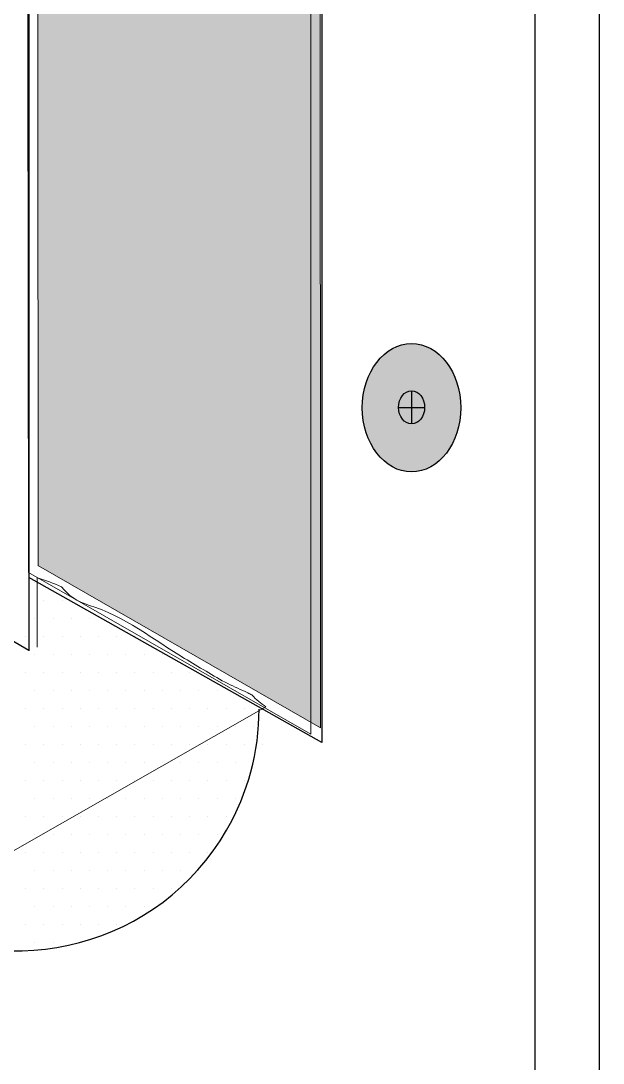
# Model space of a CAD drawing. Header units: inches. Extents: x -17.6 to 82.3, y -15.1 to 23.2.
# Drawn here: x 47.244 to 47.846, y -2.174 to -1.095 of the extents above; entities that cross this region are included whole.
import ezdxf

# ---------------------------------------------------------------- set-up
doc = ezdxf.new("R2010")
doc.units = ezdxf.units.IN
doc.header["$MEASUREMENT"] = 0
for name, color, linetype, lineweight in [('.ATI-HATCH', 7, 'Continuous', 0), ('G-ANNO-TTLB', 7, 'Continuous', 0), ('TYVEK', 7, 'Continuous', 0)]:
    doc.layers.add(name, color=color, linetype=linetype, lineweight=lineweight)
pattern_1 = [(45, (0, 0), (-7.071, 7.071), [])]

# ---------------------------------------------------------------- blocks, each defined once
blk = doc.blocks.new('Block_221')
at = {"layer": 'TYVEK', "color": 191, "lineweight": 25, "true_color": 0xbf7fff}
blk.add_lwpolyline([(47.6147, -1.8795)], dxfattribs=at)
blk = doc.blocks.new('Block_365')
at = {"layer": '.ATI-HATCH', "color": 8, "lineweight": 0, "true_color": 0x808080}
for p, q in [((47.2581, -1.6759), (47.2581, -1.6759)), ((47.2676, -1.6945), (47.2676, -1.6945)), ((47.2864, -1.6945), (47.2864, -1.6945)), ((47.2581, -1.7132), (47.2581, -1.7132)), ((47.277, -1.7132), (47.277, -1.7132)), ((47.2958, -1.7132), (47.2958, -1.7132)), ((47.3146, -1.7132), (47.3146, -1.7132)), ((47.3335, -1.7132), (47.3335, -1.7132)), ((47.2487, -1.7318), (47.2487, -1.7318)), ((47.2676, -1.7318), (47.2676, -1.7318)), ((47.2864, -1.7318), (47.2864, -1.7318)), ((47.3052, -1.7318), (47.3052, -1.7318)), ((47.3241, -1.7318), (47.3241, -1.7318)), ((47.3429, -1.7318), (47.3429, -1.7318)), ((47.3617, -1.7318), (47.3617, -1.7318)), ((47.2581, -1.7505), (47.2581, -1.7505)), ((47.277, -1.7505), (47.277, -1.7505)), ((47.2958, -1.7505), (47.2958, -1.7505)), ((47.3146, -1.7505), (47.3146, -1.7505)), ((47.3335, -1.7505), (47.3335, -1.7505)), ((47.3523, -1.7505), (47.3523, -1.7505)), ((47.3711, -1.7505), (47.3711, -1.7505)), ((47.39, -1.7505), (47.39, -1.7505)), ((47.2487, -1.7691), (47.2487, -1.7691)), ((47.2676, -1.7691), (47.2676, -1.7691)), ((47.2864, -1.7691), (47.2864, -1.7691)), ((47.3052, -1.7691), (47.3052, -1.7691)), ((47.3241, -1.7691), (47.3241, -1.7691)), ((47.3429, -1.7691), (47.3429, -1.7691)), ((47.3617, -1.7691), (47.3617, -1.7691)), ((47.3806, -1.7691), (47.3806, -1.7691)), ((47.3994, -1.7691), (47.3994, -1.7691)), ((47.4182, -1.7691), (47.4182, -1.7691)), ((47.2581, -1.7877), (47.2581, -1.7877)), ((47.277, -1.7877), (47.277, -1.7877)), ((47.2958, -1.7877), (47.2958, -1.7877)), ((47.3146, -1.7877), (47.3146, -1.7877)), ((47.3335, -1.7877), (47.3335, -1.7877)), ((47.3523, -1.7877), (47.3523, -1.7877)), ((47.3711, -1.7877), (47.3711, -1.7877)), ((47.39, -1.7877), (47.39, -1.7877)), ((47.4088, -1.7877), (47.4088, -1.7877)), ((47.4276, -1.7877), (47.4276, -1.7877)), ((47.4465, -1.7877), (47.4465, -1.7877)), ((47.4653, -1.7877), (47.4653, -1.7877)), ((47.2487, -1.8064), (47.2487, -1.8064)), ((47.2676, -1.8064), (47.2676, -1.8064)), ((47.2864, -1.8064), (47.2864, -1.8064)), ((47.3052, -1.8064), (47.3052, -1.8064)), ((47.3241, -1.8064), (47.3241, -1.8064)), ((47.3429, -1.8064), (47.3429, -1.8064)), ((47.3617, -1.8064), (47.3617, -1.8064)), ((47.3806, -1.8064), (47.3806, -1.8064)), ((47.3994, -1.8064), (47.3994, -1.8064)), ((47.4182, -1.8064), (47.4182, -1.8064)), ((47.4371, -1.8064), (47.4371, -1.8064)), ((47.4559, -1.8064), (47.4559, -1.8064)), ((47.4747, -1.8064), (47.4747, -1.8064)), ((47.4935, -1.8064), (47.4935, -1.8064)), ((47.2581, -1.825), (47.2581, -1.825)), ((47.277, -1.825), (47.277, -1.825)), ((47.2958, -1.825), (47.2958, -1.825)), ((47.3146, -1.825), (47.3146, -1.825)), ((47.3335, -1.825), (47.3335, -1.825)), ((47.3523, -1.825), (47.3523, -1.825)), ((47.3711, -1.825), (47.3711, -1.825)), ((47.39, -1.825), (47.39, -1.825)), ((47.4088, -1.825), (47.4088, -1.825)), ((47.4276, -1.825), (47.4276, -1.825)), ((47.4465, -1.825), (47.4465, -1.825)), ((47.4653, -1.825), (47.4653, -1.825)), ((47.4841, -1.825), (47.4841, -1.825)), ((47.2487, -1.8436), (47.2487, -1.8436)), ((47.2676, -1.8436), (47.2676, -1.8436)), ((47.2864, -1.8436), (47.2864, -1.8436)), ((47.3052, -1.8436), (47.3052, -1.8436)), ((47.3241, -1.8436), (47.3241, -1.8436)), ((47.3429, -1.8436), (47.3429, -1.8436)), ((47.3617, -1.8436), (47.3617, -1.8436)), ((47.3806, -1.8436), (47.3806, -1.8436)), ((47.3994, -1.8436), (47.3994, -1.8436)), ((47.4182, -1.8436), (47.4182, -1.8436)), ((47.4371, -1.8436), (47.4371, -1.8436)), ((47.4559, -1.8436), (47.4559, -1.8436)), ((47.4747, -1.8436), (47.4747, -1.8436)), ((47.4935, -1.8436), (47.4935, -1.8436)), ((47.2581, -1.8623), (47.2581, -1.8623)), ((47.277, -1.8623), (47.277, -1.8623)), ((47.2958, -1.8623), (47.2958, -1.8623)), ((47.3146, -1.8623), (47.3146, -1.8623)), ((47.3335, -1.8623), (47.3335, -1.8623)), ((47.3523, -1.8623), (47.3523, -1.8623)), ((47.3711, -1.8623), (47.3711, -1.8623)), ((47.39, -1.8623), (47.39, -1.8623)), ((47.4088, -1.8623), (47.4088, -1.8623)), ((47.4276, -1.8623), (47.4276, -1.8623)), ((47.4465, -1.8623), (47.4465, -1.8623)), ((47.4653, -1.8623), (47.4653, -1.8623)), ((47.4841, -1.8623), (47.4841, -1.8623)), ((47.2487, -1.8809), (47.2487, -1.8809)), ((47.2676, -1.8809), (47.2676, -1.8809)), ((47.2864, -1.8809), (47.2864, -1.8809)), ((47.3052, -1.8809), (47.3052, -1.8809)), ((47.3241, -1.8809), (47.3241, -1.8809)), ((47.3429, -1.8809), (47.3429, -1.8809)), ((47.3617, -1.8809), (47.3617, -1.8809)), ((47.3806, -1.8809), (47.3806, -1.8809)), ((47.3994, -1.8809), (47.3994, -1.8809)), ((47.4182, -1.8809), (47.4182, -1.8809)), ((47.4371, -1.8809), (47.4371, -1.8809)), ((47.4559, -1.8809), (47.4559, -1.8809)), ((47.4747, -1.8809), (47.4747, -1.8809)), ((47.2581, -1.8996), (47.2581, -1.8996)), ((47.277, -1.8996), (47.277, -1.8996)), ((47.2958, -1.8996), (47.2958, -1.8996)), ((47.3146, -1.8996), (47.3146, -1.8996)), ((47.3335, -1.8996), (47.3335, -1.8996)), ((47.3523, -1.8996), (47.3523, -1.8996)), ((47.3711, -1.8996), (47.3711, -1.8996)), ((47.39, -1.8996), (47.39, -1.8996)), ((47.4088, -1.8996), (47.4088, -1.8996)), ((47.4276, -1.8996), (47.4276, -1.8996)), ((47.4465, -1.8996), (47.4465, -1.8996)), ((47.4653, -1.8996), (47.4653, -1.8996)), ((47.2487, -1.9182), (47.2487, -1.9182)), ((47.2676, -1.9182), (47.2676, -1.9182)), ((47.2864, -1.9182), (47.2864, -1.9182)), ((47.3052, -1.9182), (47.3052, -1.9182)), ((47.3241, -1.9182), (47.3241, -1.9182)), ((47.3429, -1.9182), (47.3429, -1.9182)), ((47.3617, -1.9182), (47.3617, -1.9182)), ((47.3806, -1.9182), (47.3806, -1.9182)), ((47.3994, -1.9182), (47.3994, -1.9182)), ((47.4182, -1.9182), (47.4182, -1.9182)), ((47.4371, -1.9182), (47.4371, -1.9182)), ((47.4559, -1.9182), (47.4559, -1.9182)), ((47.2581, -1.9368), (47.2581, -1.9368)), ((47.277, -1.9368), (47.277, -1.9368)), ((47.2958, -1.9368), (47.2958, -1.9368)), ((47.3146, -1.9368), (47.3146, -1.9368)), ((47.3335, -1.9368), (47.3335, -1.9368)), ((47.3523, -1.9368), (47.3523, -1.9368)), ((47.3711, -1.9368), (47.3711, -1.9368)), ((47.39, -1.9368), (47.39, -1.9368)), ((47.4088, -1.9368), (47.4088, -1.9368)), ((47.4276, -1.9368), (47.4276, -1.9368)), ((47.4465, -1.9368), (47.4465, -1.9368)), ((47.2487, -1.9555), (47.2487, -1.9555)), ((47.2676, -1.9555), (47.2676, -1.9555)), ((47.2864, -1.9555), (47.2864, -1.9555)), ((47.3052, -1.9555), (47.3052, -1.9555)), ((47.3241, -1.9555), (47.3241, -1.9555)), ((47.3429, -1.9555), (47.3429, -1.9555)), ((47.3617, -1.9555), (47.3617, -1.9555)), ((47.3806, -1.9555), (47.3806, -1.9555)), ((47.3994, -1.9555), (47.3994, -1.9555)), ((47.4182, -1.9555), (47.4182, -1.9555)), ((47.4371, -1.9555), (47.4371, -1.9555)), ((47.2581, -1.9741), (47.2581, -1.9741)), ((47.277, -1.9741), (47.277, -1.9741)), ((47.2958, -1.9741), (47.2958, -1.9741)), ((47.3146, -1.9741), (47.3146, -1.9741)), ((47.3335, -1.9741), (47.3335, -1.9741)), ((47.3523, -1.9741), (47.3523, -1.9741)), ((47.3711, -1.9741), (47.3711, -1.9741)), ((47.39, -1.9741), (47.39, -1.9741)), ((47.4088, -1.9741), (47.4088, -1.9741)), ((47.4276, -1.9741), (47.4276, -1.9741)), ((47.2487, -1.9927), (47.2487, -1.9927)), ((47.2676, -1.9927), (47.2676, -1.9927)), ((47.2864, -1.9927), (47.2864, -1.9927)), ((47.3052, -1.9927), (47.3052, -1.9927)), ((47.3241, -1.9927), (47.3241, -1.9927)), ((47.3429, -1.9927), (47.3429, -1.9927)), ((47.3617, -1.9927), (47.3617, -1.9927)), ((47.3806, -1.9927), (47.3806, -1.9927)), ((47.3994, -1.9927), (47.3994, -1.9927)), ((47.2581, -2.0114), (47.2581, -2.0114)), ((47.277, -2.0114), (47.277, -2.0114)), ((47.2958, -2.0114), (47.2958, -2.0114)), ((47.3146, -2.0114), (47.3146, -2.0114)), ((47.3335, -2.0114), (47.3335, -2.0114)), ((47.3523, -2.0114), (47.3523, -2.0114)), ((47.3711, -2.0114), (47.3711, -2.0114)), ((47.2487, -2.03), (47.2487, -2.03)), ((47.2676, -2.03), (47.2676, -2.03)), ((47.2864, -2.03), (47.2864, -2.03)), ((47.3052, -2.03), (47.3052, -2.03)), ((47.3241, -2.03), (47.3241, -2.03)), ((47.3429, -2.03), (47.3429, -2.03)), ((47.2581, -2.0487), (47.2581, -2.0487)), ((47.277, -2.0487), (47.277, -2.0487))]:
    blk.add_line(p, q, dxfattribs=at)
at = {"layer": '.ATI-HATCH'}
blk.add_open_spline([(47.1848, -1.7031), (47.1552, -1.6921), (47.1305, -1.6706), (47.102, -1.6571), (47.1001, -1.6562), (47.0985, -1.6549), (47.0968, -1.6538), (47.0962, -1.6537), (47.0956, -1.6537), (47.0951, -1.6536), (47.0787, -1.6512), (47.0654, -1.6406), (47.0513, -1.6328), (47.0375, -1.6251), (47.0238, -1.6191), (47.0108, -1.6099), (46.9973, -1.6003), (46.981, -1.587), (46.9693, -1.5799), (46.9617, -1.5753), (46.9531, -1.5696), (46.9454, -1.5623), (46.9393, -1.5609), (46.9331, -1.5584), (46.9267, -1.5541), (46.8979, -1.5345), (46.866, -1.5229), (46.8357, -1.5054), (46.8077, -1.4892), (46.7789, -1.4688), (46.7495, -1.4561), (46.7417, -1.4528), (46.7358, -1.447), (46.7315, -1.4402), (46.7183, -1.4337), (46.7054, -1.4272), (46.6935, -1.4204), (46.6449, -1.3925), (46.5934, -1.3693), (46.5484, -1.3357), (46.5449, -1.3348), (46.5414, -1.3336), (46.5379, -1.3319), (46.4932, -1.3095), (46.453, -1.2778), (46.407, -1.2561), (46.3998, -1.2527), (46.3942, -1.2482), (46.3899, -1.2429), (46.3899, -1.2429), (46.351, -1.2206), (46.351, -1.2206), (46.3356, -1.2137), (46.3201, -1.2069), (46.3091, -1.2011), (46.2683, -1.1796), (46.2304, -1.154), (46.1909, -1.1309), (46.1864, -1.1282), (46.1827, -1.1252), (46.1794, -1.122), (46.1794, -1.122), (46.175, -1.1195), (46.175, -1.1195), (46.1153, -1.094), (46.0546, -1.059), (46.0015, -1.0251), (45.9447, -0.9888), (45.8687, -0.9601), (45.8168, -0.9137), (45.8168, -0.9137), (45.7925, -0.8997), (45.7925, -0.8997), (45.7442, -0.8758), (45.6949, -0.8449), (45.6485, -0.8179), (45.6188, -0.8006), (45.5887, -0.7837), (45.559, -0.7664), (45.5547, -0.7639), (45.5505, -0.7612), (45.5463, -0.7583), (45.5463, -0.7583), (45.3467, -0.6436), (45.3467, -0.6436), (45.3463, -0.6434), (45.346, -0.6432), (45.3457, -0.643), (45.2982, -0.6153), (45.2456, -0.5922), (45.2007, -0.5597), (45.2007, -0.5597), (44.8447, -0.3552), (44.8447, -0.3552), (44.8098, -0.3356), (44.7746, -0.316), (44.7402, -0.2951), (44.7402, -0.2951), (44.5784, -0.2022), (44.5784, -0.2022), (44.5784, -0.2022), (44.5799, -0.2014), (44.5799, -0.2014), (44.5799, -0.2014), (44.5799, -0.203), (44.5799, -0.203), (44.5799, -0.203), (44.74, -0.2951), (44.74, -0.2951), (44.7043, -0.2734), (44.6176, -0.2224), (44.6092, -0.217), (44.5858, -0.202), (44.5756, -0.1778), (44.5755, -0.1506), (44.5754, -0.1416), (44.5771, -0.1325), (44.5784, -0.1235), (44.5784, -0.1231), (44.5785, -0.1227), (44.5785, -0.1223), (44.5786, -0.1217), (44.5786, -0.1211), (44.5786, -0.1202), (44.5786, -0.1185), (44.5787, -0.1167), (44.5788, -0.1149), (44.5724, -0.1127), (44.5659, -0.1102), (44.5591, -0.1068), (44.5145, -0.0846), (44.474, -0.0574), (44.43, -0.0354), (44.4109, -0.0259), (44.3896, -0.0161), (44.3707, -0.0038), (44.3707, -0.0038), (44.3707, -0.2929), (44.3707, -0.2929), (44.3707, -0.2929), (44.4961, -0.5081), (44.4961, -0.5081), (44.4961, -0.5081), (47.1229, -2.0184), (47.1229, -2.0184), (47.1229, -2.0184), (47.497, -1.8048), (47.497, -1.8048), (47.4919, -1.8017), (47.487, -1.7977), (47.4826, -1.7925), (47.4812, -1.7919), (47.4799, -1.7913), (47.4783, -1.7904), (47.4714, -1.7872), (47.4645, -1.7841), (47.4576, -1.7809), (47.4424, -1.773), (47.4277, -1.7635), (47.413, -1.7548), (47.3821, -1.7364), (47.3496, -1.7101), (47.3148, -1.7001), (47.3017, -1.6963), (47.2922, -1.6893), (47.2858, -1.6807), (47.2775, -1.6773), (47.2692, -1.6741), (47.2607, -1.6714), (47.2607, -1.6714), (47.2607, -1.7432), (47.2607, -1.7432)], degree=3, knots=[0, 0, 0, 0, 1, 1, 1, 2, 2, 2, 3, 3, 3, 4, 4, 4, 5, 5, 5, 6, 6, 6, 7, 7, 7, 8, 8, 8, 9, 9, 9, 10, 10, 10, 11, 11, 11, 12, 12, 12, 13, 13, 13, 14, 14, 14, 15, 15, 15, 16, 16, 16, 17, 17, 17, 18, 18, 18, 19, 19, 19, 20, 20, 20, 21, 21, 21, 22, 22, 22, 23, 23, 23, 24, 24, 24, 25, 25, 25, 26, 26, 26, 27, 27, 27, 28, 28, 28, 29, 29, 29, 30, 30, 30, 31, 31, 31, 32, 32, 32, 33, 33, 33, 34, 34, 34, 35, 35, 35, 36, 36, 36, 37, 37, 37, 38, 38, 38, 39, 39, 39, 40, 40, 40, 41, 41, 41, 42, 42, 42, 43, 43, 43, 44, 44, 44, 45, 45, 45, 46, 46, 46, 47, 47, 47, 48, 48, 48, 49, 49, 49, 50, 50, 50, 51, 51, 51, 52, 52, 52, 53, 53, 53, 54, 54, 54, 55, 55, 55, 56, 56, 56, 57, 57, 57, 57], dxfattribs=at)

msp = doc.modelspace()

# ---------------------------------------------------------------- hatches: boundary and pattern name
at = {"layer": '.ATI-HATCH', "true_color": 0x808080, "transparency": 33554687}
h = msp.add_hatch(color=8, dxfattribs=at)
edge = h.paths.add_edge_path()
edge.add_spline(control_points=[(44.5782, 2.5688), (44.5782, 2.5688), (44.5554, 2.5818), (44.5554, 2.5818), (44.5554, 2.5818), (44.4664, 2.6328), (44.4664, 2.6328), (44.4664, 2.6328), (44.274, 2.7431), (44.274, 2.7431), (44.274, 2.7431), (44.274, 2.7332), (44.274, 2.7332), (44.274, 2.7332), (44.2672, 0.0696), (44.2672, 0.0696), (44.2672, 0.0696), (44.5789, -0.1103), (44.5789, -0.1103), (44.5789, -0.1103), (44.5789, 0.2244), (44.5789, 0.2244), (44.5789, 0.2244), (44.5782, 0.2242), (44.5782, 0.2242), (44.5782, 0.2242), (44.5782, 2.5688), (44.5782, 2.5688)], knot_values=[0, 0, 0, 0, 1, 1, 1, 2, 2, 2, 3, 3, 3, 4, 4, 4, 5, 5, 5, 6, 6, 6, 7, 7, 7, 8, 8, 8, 9, 9, 9, 9], degree=3, periodic=0)
edge = h.paths.add_edge_path()
edge.add_spline(control_points=[(44.5782, 3.0206), (44.5782, 3.0206), (44.5782, 2.5688), (44.5782, 2.5688), (44.5782, 2.5688), (44.5849, 2.5649), (44.5849, 2.5649), (44.5849, 2.5649), (44.5782, 3.0206), (44.5782, 3.0206)], knot_values=[0, 0, 0, 0, 1, 1, 1, 2, 2, 2, 3, 3, 3, 3], degree=3, periodic=0)
edge = h.paths.add_edge_path()
edge.add_spline(control_points=[(47.5524, 0.9265), (47.5524, 0.9265), (47.26, 1.0942), (47.26, 1.0942), (47.26, 1.0942), (47.2617, -1.6592), (47.2617, -1.6592), (47.2617, -1.6592), (47.2618, -1.6592), (47.2618, -1.6592), (47.2618, -1.6592), (47.5536, -1.8268), (47.5536, -1.8268), (47.5536, -1.8268), (47.5524, 0.9265), (47.5524, 0.9265)], knot_values=[0, 0, 0, 0, 1, 1, 1, 2, 2, 2, 3, 3, 3, 4, 4, 4, 5, 5, 5, 5], degree=3, periodic=0)
at = {"layer": 'G-ANNO-TTLB', "true_color": 0xff00ff, "transparency": 33554687}
h = msp.add_hatch(color=6, dxfattribs=at)
edge = h.paths.add_edge_path()
edge.add_spline(control_points=[(77.902, -11.061), (77.902, -11.061), (37.2143, -11.061), (37.2143, -11.061), (37.2143, -11.061), (37.2143, 23.064), (37.2143, 23.064), (37.2143, 23.064), (77.902, 23.064), (77.902, 23.064), (77.902, 23.064), (77.902, -11.061), (77.902, -11.061)], knot_values=[0, 0, 0, 0, 1, 1, 1, 2, 2, 2, 3, 3, 3, 4, 4, 4, 4], degree=3, periodic=0)
edge = h.paths.add_edge_path()
edge.add_spline(control_points=[(37.3393, 22.939), (37.3393, 22.939), (37.3393, -10.936), (37.3393, -10.936), (37.3393, -10.936), (77.777, -10.936), (77.777, -10.936), (77.777, -10.936), (77.777, 22.939), (77.777, 22.939), (77.777, 22.939), (37.3393, 22.939), (37.3393, 22.939)], knot_values=[0, 0, 0, 0, 1, 1, 1, 2, 2, 2, 3, 3, 3, 4, 4, 4, 4], degree=3, periodic=0)
edge.add_line((37.3393, 22.939), (37.3393, 22.939))
at = {"layer": 'TYVEK', "true_color": 0x000000, "transparency": 33554687}
h = msp.add_hatch(dxfattribs=at)
h.set_pattern_fill('_U', color=18, scale=10, angle=45, style=2, pattern_type=0)
h.set_pattern_definition(pattern_1)
h.paths.add_polyline_path([(47.5436, -1.8333), (47.2516, -1.6658), (47.2482, 1.1023), (47.5436, 0.9422)])
h = msp.add_hatch(dxfattribs=at)
h.set_pattern_fill('_U', color=18, scale=10, angle=45, style=2, pattern_type=0)
h.set_pattern_definition(pattern_1)
h.paths.add_polyline_path([(47.5436, -1.8333), (47.2516, -1.6658), (47.2482, 1.1023), (47.5436, 0.9422)])
at = {"layer": 'TYVEK', "true_color": 0x003b71, "transparency": 33554687}
h = msp.add_hatch(color=156, dxfattribs=at)
h.dxf.hatch_style = 2
edge = h.paths.add_edge_path()
edge.add_ellipse((47.6476, -1.4955), major_axis=(0, 0.0664), ratio=0.766948, start_angle=0, end_angle=360)

# ---------------------------------------------------------------- linework, layer by layer
at = {"layer": '.ATI-HATCH'}
msp.add_open_spline([(47.5524, 0.9265), (47.5524, 0.9265), (47.26, 1.0942), (47.26, 1.0942), (47.26, 1.0942), (47.2617, -1.6592), (47.2617, -1.6592), (47.2617, -1.6592), (47.2618, -1.6592), (47.2618, -1.6592), (47.2618, -1.6592), (47.5536, -1.8268), (47.5536, -1.8268), (47.5536, -1.8268), (47.5524, 0.9265), (47.5524, 0.9265)], degree=3, knots=[0, 0, 0, 0, 1, 1, 1, 2, 2, 2, 3, 3, 3, 4, 4, 4, 5, 5, 5, 5], dxfattribs=at)
at = {"layer": 'G-ANNO-TTLB'}
for points in [[(77.902, -11.061), (77.902, -11.061), (37.2143, -11.061), (37.2143, -11.061), (37.2143, -11.061), (37.2143, 23.064), (37.2143, 23.064), (37.2143, 23.064), (77.902, 23.064), (77.902, 23.064), (77.902, 23.064), (77.902, -11.061), (77.902, -11.061)], [(37.3393, 22.939), (37.3393, 22.939), (37.3393, -10.936), (37.3393, -10.936), (37.3393, -10.936), (77.777, -10.936), (77.777, -10.936), (77.777, -10.936), (77.777, 22.939), (77.777, 22.939), (77.777, 22.939), (37.3393, 22.939), (37.3393, 22.939)]]:
    msp.add_open_spline(points, degree=3, knots=[0, 0, 0, 0, 1, 1, 1, 2, 2, 2, 3, 3, 3, 4, 4, 4, 4], dxfattribs=at)
at = {"layer": 'TYVEK', "color": 2, "lineweight": 25, "true_color": 0xffff00}
msp.add_line((47.8418, -3.1781), (47.8418, 2.7158), dxfattribs=at)
at = {"layer": 'TYVEK', "color": 18, "lineweight": 25, "true_color": 0x000000}
msp.add_line((47.775, 2.6772), (47.775, -3.2168), dxfattribs=at)
at = {"layer": 'TYVEK', "color": 1, "lineweight": 25, "true_color": 0xff0000}
for p, q in [((47.2521, 1.4447), (47.2521, -1.7466)), ((47.2521, -1.7466), (47.1487, -1.6869))]:
    msp.add_line(p, q, dxfattribs=at)
at = {"layer": 'TYVEK', "color": 191, "lineweight": 25, "true_color": 0xbf7fff}
for p, q in [((47.5548, 0.9242), (47.5547, -1.8419)), ((47.5547, -1.8419), (47.252, -1.6712))]:
    msp.add_line(p, q, dxfattribs=at)
at = {"layer": 'TYVEK', "color": 252, "lineweight": 25, "true_color": 0x848484}
for p, q in [((47.6476, -1.478), (47.6476, -1.5122)), ((47.6341, -1.4951), (47.6611, -1.4951))]:
    msp.add_line(p, q, dxfattribs=at)
at = {"layer": 'TYVEK', "color": 18, "lineweight": 25, "true_color": 0x000000}
msp.add_lwpolyline([(44.5686, 0.1971), (44.5686, 2.9945), (47.2515, 1.4441), (47.2521, -1.7469)], dxfattribs=at)
at = {"layer": 'TYVEK'}
msp.add_lwpolyline([(47.5436, -1.8333), (47.2516, -1.6658), (47.2482, 1.1023), (47.5436, 0.9422)], close=True, dxfattribs=at)
msp.add_lwpolyline([(47.5436, -1.8333), (47.2516, -1.6658), (47.2482, 1.1023), (47.5436, 0.9422)], close=True, dxfattribs=at)
at = {"layer": 'TYVEK', "color": 18, "lineweight": 25, "true_color": 0x000000}
msp.add_ellipse((47.6476, -1.4955), major_axis=(0, 0.0664), ratio=0.766948, dxfattribs=at)
at = {"layer": 'TYVEK', "color": 252, "lineweight": 25, "true_color": 0x848484}
msp.add_ellipse((47.6476, -1.4951), major_axis=(0, 0.0171), ratio=0.788846, dxfattribs=at)
at = {"layer": 'TYVEK', "color": 4, "lineweight": 25, "true_color": 0x00ffff}
msp.add_open_spline([(47.1148, -2.0237), (47.2343, -2.0928), (47.3873, -2.052), (47.4564, -1.9325), (47.4784, -1.8944), (47.49, -1.8512), (47.49, -1.8073)], degree=3, knots=[0, 0, 0, 0, 1, 1, 1, 2, 2, 2, 2], dxfattribs=at)

# ---------------------------------------------------------------- block references
at = {"layer": '.ATI-HATCH'}
msp.add_blockref('Block_365', (0, 0), dxfattribs=at)
at = {"layer": 'TYVEK'}
msp.add_blockref('Block_221', (0, 0), dxfattribs=at)

doc.saveas('drawing.dxf')
